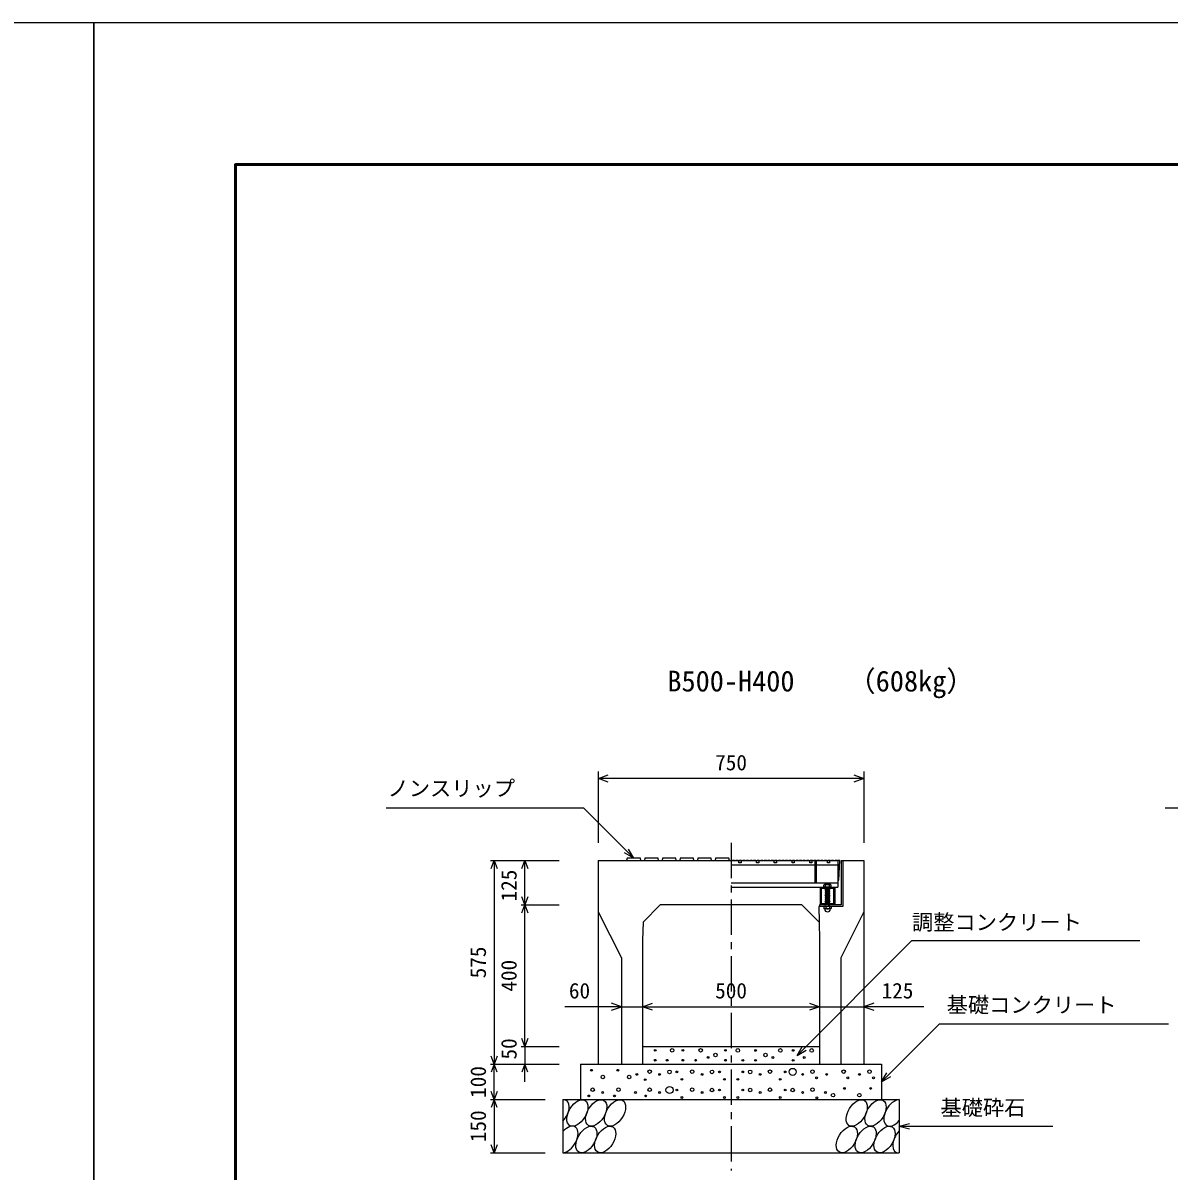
# Model space of a CAD drawing. Units: millimetres, scale not verified. Extents: x -16800 to 16800, y -5940 to 5940.
# Drawn here: x -200 to 3037, y 2698 to 5940 of the extents above; entities that cross this region are included whole.
import ezdxf
from ezdxf.enums import TextEntityAlignment as Align

# ---------------------------------------------------------------- set-up
doc = ezdxf.new("R2010")
doc.units = ezdxf.units.MM
doc.header["$LTSCALE"] = 20
doc.linetypes.add('CHAIN1', pattern=[8, 5, -1, 1, -1])
doc.linetypes.add('DOTTED', pattern=[1.75, 0.25, -1.5])
for name, color, linetype, lineweight in [('0-0_DIM', 7, 'Continuous', 25), ('0-1_Defpoints', 5, 'Continuous', 25), ('0-2_HATCH', 6, 'Continuous', 25), ('0-5_OUTLINE', 3, 'Continuous', 25), ('0-6_TXT', 7, 'Continuous', 25), ('0-7_WAKU', 3, 'Continuous', 25)]:
    doc.layers.add(name, color=color, linetype=linetype, lineweight=lineweight)
doc.styles.add('ＭＳ ゴシック', font='')
doc.styles.get('ＭＳ ゴシック').set_extended_font_data('MS Gothic')

msp = doc.modelspace()

# ---------------------------------------------------------------- linework, layer by layer
at = {"layer": '0-0_DIM'}
for p, q in [((1425, 3826.41), (1425, 3624.66)), ((2175, 3826.41), (2175, 3624.66)), ((2175, 3806.41), (1425, 3806.41)), ((825.9, 3723.38), (1382.79, 3723.38)), ((1525, 3581.16), (1382.79, 3723.38)), ((3025.9, 3723.38), (3582.79, 3723.38)), ((1525, 3581.16), (1510, 3607.14)), ((1120.8, 3574.66), (1314.13, 3574.66)), ((1130.8, 3574.66), (1130.8, 2999.66)), ((1217.46, 3449.66), (1217.46, 3574.66)), ((1525, 3581.16), (1499.02, 3596.16)), ((1207.46, 3449.66), (1314.13, 3449.66)), ((1217.46, 3049.66), (1217.46, 3449.66)), ((1490, 3162.16), (1329.99, 3162.16)), ((1490, 3162.16), (1550, 3162.16)), ((1550, 3162.16), (2050, 3162.16)), ((2050, 3162.16), (2175, 3162.16)), ((2344.31, 3162.16), (2175, 3162.16)), ((2388.65, 3113.32), (2225, 2949.66)), ((2388.65, 3113.32), (3035.53, 3113.32)), ((1207.46, 3049.66), (1314.13, 3049.66)), ((1217.46, 3049.66), (1217.46, 2999.66)), ((1986.32, 3024.66), (2001.32, 3050.64)), ((1986.32, 3024.66), (2012.3, 3039.66)), ((1120.8, 2999.66), (1314.13, 2999.66)), ((1130.8, 2899.66), (1130.8, 2999.66)), ((1217.46, 2949.66), (1217.46, 2999.66)), ((2225, 2949.66), (2240, 2975.64)), ((2225, 2949.66), (2250.98, 2964.66)), ((1120.8, 2899.66), (1275, 2899.66)), ((1130.8, 2899.66), (1130.8, 2749.66)), ((2275, 2824.66), (2303.98, 2832.43)), ((2275, 2824.66), (2708.31, 2824.66)), ((2275, 2824.66), (2303.98, 2816.9)), ((1120.8, 2749.66), (1275, 2749.66))]:
    msp.add_line(p, q, dxfattribs=at)
at = {"layer": '0-0_DIM', "linetype": 'CHAIN1'}
msp.add_line((1800, 3624.66), (1800, 2699.66), dxfattribs=at)
at = {"layer": '0-0_DIM'}
for points in [[(1453.23, 3796.14), (1425.04, 3806.41), (1453.23, 3816.67)], [(2146.85, 3816.67), (2175.04, 3806.41), (2146.85, 3796.14)], [(1122.59, 3552.11), (1130.8, 3574.66), (1139.01, 3552.11)], [(1209.26, 3552.11), (1217.46, 3574.66), (1225.67, 3552.11)], [(1225.67, 3472.22), (1217.46, 3449.66), (1209.26, 3472.22)], [(1209.26, 3427.11), (1217.46, 3449.66), (1225.67, 3427.11)], [(1986.32, 3024.66), (2310.79, 3349.13), (2954.34, 3349.13)], [(1461.81, 3151.9), (1490, 3162.16), (1461.81, 3172.42)], [(1578.19, 3151.9), (1550, 3162.16), (1578.19, 3172.42)], [(2021.81, 3172.42), (2050, 3162.16), (2021.81, 3151.9)], [(2203.19, 3172.42), (2175, 3162.16), (2203.19, 3151.9)], [(1225.67, 3072.22), (1217.46, 3049.66), (1209.26, 3072.22)], [(1139.01, 3022.22), (1130.8, 2999.66), (1122.59, 3022.22)], [(1139.01, 2977.11), (1130.8, 2999.66), (1122.59, 2977.11)], [(1225.67, 2977.11), (1217.46, 2999.66), (1209.26, 2977.11)], [(1139.01, 2922.22), (1130.8, 2899.66), (1122.59, 2922.22)], [(1139.01, 2877.11), (1130.8, 2899.66), (1122.59, 2877.11)], [(1139.01, 2772.22), (1130.8, 2749.66), (1122.59, 2772.22)]]:
    msp.add_lwpolyline(points, dxfattribs=at)
at = {"layer": '0-1_Defpoints'}
for points in [[(-16800, -5940), (0, -5940), (0, 5940), (-16800, 5940)], [(0, -5940), (16800, -5940), (16800, 5940), (0, 5940)]]:
    msp.add_lwpolyline(points, close=True, dxfattribs=at)
at = {"layer": '0-2_HATCH'}
for p, q in [((1545, 3574.66), (1544, 3581.16)), ((1595, 3574.66), (1594, 3581.16)), ((1645, 3574.66), (1644, 3581.16)), ((1695, 3574.66), (1694, 3581.16)), ((1745, 3574.66), (1744, 3581.16)), ((1795, 3574.66), (1794, 3581.16)), ((2036, 3574.66), (2036, 3511.66)), ((2040.5, 3574.66), (2040.5, 3511.66)), ((2101.5, 3574.66), (2101.5, 3499.66)), ((2111, 3574.66), (2111, 3449.66)), ((2115.5, 3574.66), (2115.5, 3445.16)), ((1800, 3562.66), (2036, 3562.66)), ((2040.5, 3562.66), (2101.5, 3562.66)), ((2064, 3507.16), (2062, 3505.66)), ((2062, 3499.66), (2062, 3505.66)), ((2062.33, 3505.94), (2064, 3507.16)), ((2081, 3507.16), (2064, 3507.16)), ((2067, 3499.66), (2067, 3505.66)), ((2078, 3499.66), (2078, 3505.66)), ((2082.67, 3505.94), (2081, 3507.16)), ((2083, 3499.66), (2083, 3505.66)), ((1800, 3499.66), (2101.5, 3499.66)), ((2052.5, 3449.66), (2052.5, 3499.66)), ((2052.5, 3499.66), (2092.5, 3499.66)), ((2055.7, 3452.86), (2055.7, 3496.46)), ((2055.7, 3496.46), (2089.3, 3496.46)), ((2083, 3499.66), (2062, 3499.66)), ((2066, 3499.66), (2079, 3499.66)), ((2066, 3498.66), (2067, 3499.66)), ((2067, 3497.66), (2066, 3498.66)), ((2066, 3496.66), (2067, 3497.66)), ((2067, 3495.66), (2066, 3496.66)), ((2066, 3494.66), (2067, 3495.66)), ((2079, 3495.66), (2066, 3494.66)), ((2067, 3493.66), (2066, 3494.66)), ((2066, 3492.66), (2067, 3493.66)), ((2079, 3493.66), (2066, 3492.66)), ((2067, 3491.66), (2066, 3492.66)), ((2066, 3490.66), (2067, 3491.66)), ((2079, 3491.66), (2066, 3490.66)), ((2067, 3489.66), (2066, 3490.66)), ((2066, 3488.66), (2067, 3489.66)), ((2079, 3489.66), (2066, 3488.66)), ((2067, 3487.66), (2066, 3488.66)), ((2079, 3487.66), (2066, 3486.66)), ((2066, 3486.66), (2067, 3487.66)), ((2079, 3485.66), (2066, 3484.66)), ((2067, 3483.66), (2066, 3484.66)), ((2079, 3483.66), (2066, 3482.66)), ((2066, 3482.66), (2067, 3483.66)), ((2067, 3481.66), (2066, 3482.66)), ((2079, 3481.66), (2066, 3480.66)), ((2066, 3480.66), (2067, 3481.66)), ((2067, 3479.66), (2066, 3480.66)), ((2079, 3479.66), (2066, 3478.66)), ((2066, 3478.66), (2067, 3479.66)), ((2067, 3477.66), (2066, 3478.66)), ((2079, 3477.66), (2066, 3476.66)), ((2066, 3476.66), (2067, 3477.66)), ((2067, 3475.66), (2066, 3476.66)), ((2079, 3475.66), (2066, 3474.66)), ((2066, 3474.66), (2067, 3475.66)), ((2067, 3473.66), (2066, 3474.66)), ((2079, 3473.66), (2066, 3472.66)), ((2066, 3472.66), (2067, 3473.66)), ((2067, 3471.66), (2066, 3472.66)), ((2079, 3471.66), (2066, 3470.66)), ((2066, 3470.66), (2067, 3471.66)), ((2067, 3469.66), (2066, 3470.66)), ((2079, 3469.66), (2066, 3468.66)), ((2066, 3468.66), (2067, 3469.66)), ((2078, 3498.66), (2079, 3499.66)), ((2079, 3497.66), (2078, 3498.66)), ((2078, 3494.66), (2079, 3495.66)), ((2079, 3493.66), (2078, 3494.66)), ((2078, 3492.66), (2079, 3493.66)), ((2079, 3491.66), (2078, 3492.66)), ((2078, 3490.66), (2079, 3491.66)), ((2079, 3489.66), (2078, 3490.66)), ((2078, 3486.66), (2079, 3487.66)), ((2079, 3485.66), (2078, 3486.66)), ((2078, 3484.66), (2079, 3485.66)), ((2079, 3483.66), (2078, 3484.66)), ((2078, 3482.66), (2079, 3483.66)), ((2078, 3482.66), (2079, 3481.66)), ((2078, 3480.66), (2079, 3481.66)), ((2078, 3480.66), (2079, 3479.66)), ((2078, 3478.66), (2079, 3479.66)), ((2078, 3478.66), (2079, 3477.66)), ((2078, 3476.66), (2079, 3477.66)), ((2078, 3476.66), (2079, 3475.66)), ((2078, 3474.66), (2079, 3475.66)), ((2078, 3474.66), (2079, 3473.66)), ((2078, 3472.66), (2079, 3473.66)), ((2078, 3472.66), (2079, 3471.66)), ((2078, 3470.66), (2079, 3471.66)), ((2078, 3470.66), (2079, 3469.66)), ((2078, 3468.66), (2079, 3469.66)), ((2089.3, 3496.46), (2089.3, 3452.86)), ((2092.5, 3499.66), (2092.5, 3449.66)), ((2049.88, 3449.66), (2049.88, 3445.16)), ((2111, 3449.66), (2049.88, 3449.66)), ((2092.5, 3449.66), (2052.5, 3449.66)), ((2089.3, 3452.86), (2055.7, 3452.86)), ((2063.16, 3445.16), (2062.29, 3444.51)), ((2062.29, 3444.51), (2062.3, 3439.33)), ((2063.99, 3438.36), (2062.3, 3439.33)), ((2081.84, 3445.16), (2063.16, 3445.16)), ((2063.99, 3438.04), (2063.99, 3438.36)), ((2081.01, 3438.36), (2063.99, 3438.36)), ((2081.01, 3438.04), (2063.99, 3438.04)), ((2067, 3467.66), (2066, 3468.66)), ((2079, 3467.66), (2066, 3466.66)), ((2066, 3466.66), (2067, 3467.66)), ((2067, 3465.66), (2066, 3466.66)), ((2079, 3465.66), (2066, 3464.66)), ((2066, 3464.66), (2067, 3465.66)), ((2067, 3463.66), (2066, 3464.66)), ((2079, 3463.66), (2066, 3462.66)), ((2066, 3462.66), (2067, 3463.66)), ((2067, 3461.66), (2066, 3462.66)), ((2079, 3461.66), (2066, 3460.66)), ((2066, 3460.66), (2067, 3461.66)), ((2067, 3459.67), (2066, 3460.66)), ((2066, 3458.67), (2067, 3459.67)), ((2079, 3459.66), (2066, 3458.66)), ((2067, 3457.67), (2066, 3458.67)), ((2079, 3457.66), (2066, 3456.66)), ((2066, 3456.66), (2067, 3457.66)), ((2067, 3455.66), (2066, 3456.66)), ((2079, 3455.66), (2066, 3454.66)), ((2066, 3454.66), (2067, 3455.66)), ((2067, 3453.66), (2066, 3454.66)), ((2079.01, 3453.66), (2066.01, 3452.66)), ((2066.01, 3452.66), (2067.01, 3453.66)), ((2067.01, 3451.66), (2066.01, 3452.66)), ((2066.01, 3450.66), (2067.01, 3451.66)), ((2067.01, 3449.66), (2066.01, 3450.66)), ((2066.01, 3448.66), (2067.01, 3449.66)), ((2067.01, 3447.66), (2066.01, 3448.66)), ((2066.01, 3446.65), (2067.01, 3447.65)), ((2067.01, 3445.65), (2066.01, 3446.65)), ((2066.53, 3445.16), (2067.01, 3445.65)), ((2067.4, 3444.51), (2067.4, 3439.33)), ((2077.6, 3444.51), (2077.6, 3439.33)), ((2078, 3468.66), (2079, 3467.66)), ((2078, 3466.66), (2079, 3467.66)), ((2078, 3466.66), (2079, 3465.66)), ((2078, 3464.66), (2079, 3465.66)), ((2078, 3464.66), (2079, 3463.66)), ((2078, 3462.66), (2079, 3463.66)), ((2078, 3462.66), (2079, 3461.66)), ((2078, 3460.66), (2079, 3461.66)), ((2078, 3460.66), (2079, 3459.66)), ((2078, 3458.66), (2079, 3459.66)), ((2078, 3458.66), (2079, 3457.66)), ((2078, 3456.66), (2079, 3457.66)), ((2078, 3456.66), (2079, 3455.66)), ((2078, 3454.66), (2079, 3455.66)), ((2078, 3454.66), (2079.01, 3453.66)), ((2078.01, 3452.66), (2079.01, 3453.66)), ((2078.01, 3452.66), (2079.01, 3451.66)), ((2078.01, 3450.66), (2079.01, 3451.66)), ((2078.01, 3450.66), (2079.01, 3449.65)), ((2078.01, 3448.65), (2079.01, 3449.65)), ((2078.01, 3448.65), (2079.01, 3447.65)), ((2078.01, 3446.65), (2079.01, 3447.65)), ((2078.01, 3446.65), (2079.02, 3445.65)), ((2078.53, 3445.16), (2079.02, 3445.65)), ((2081.01, 3438.36), (2082.71, 3439.33)), ((2081.01, 3438.04), (2081.01, 3438.36)), ((2081.84, 3445.16), (2082.71, 3444.51)), ((2082.71, 3444.51), (2082.71, 3439.33))]:
    msp.add_line(p, q, dxfattribs=at)
at = {"layer": '0-2_HATCH', "linetype": 'DOTTED'}
for p, q in [((2079, 3499.66), (2066, 3498.66)), ((2079, 3497.66), (2066, 3496.66)), ((2079.01, 3451.66), (2066.01, 3450.66)), ((2079.01, 3449.66), (2066.01, 3448.66)), ((2079.01, 3447.65), (2066.01, 3446.65)), ((2066.53, 3445.16), (2078.53, 3445.16)), ((2079.02, 3445.65), (2072.67, 3445.16))]:
    msp.add_line(p, q, dxfattribs=at)
at = {"layer": '0-2_HATCH'}
for points in [[(1544, 3581.16), (1506, 3581.16), (1505, 3574.66)], [(1594, 3581.16), (1556, 3581.16), (1555, 3574.66)], [(1644, 3581.16), (1606, 3581.16), (1605, 3574.66)], [(1694, 3581.16), (1656, 3581.16), (1655, 3574.66)], [(1744, 3581.16), (1706, 3581.16), (1705, 3574.66)], [(1794, 3581.16), (1756, 3581.16), (1755, 3574.66)], [(1800, 3574.66), (2036, 3574.66), (2040.5, 3574.66), (2101.5, 3574.66)], [(1809.5, 3574.66), (1809.5, 3575.36), (1803.5, 3575.36), (1803.5, 3574.66)], [(1819.5, 3574.66), (1819.5, 3575.36), (1813.5, 3575.36), (1813.5, 3574.66)], [(1829.5, 3574.66), (1829.5, 3575.36), (1823.5, 3575.36), (1823.5, 3574.66)], [(1839.5, 3574.66), (1839.5, 3575.36), (1833.5, 3575.36), (1833.5, 3574.66)], [(1849.5, 3574.66), (1849.5, 3575.36), (1843.5, 3575.36), (1843.5, 3574.66)], [(1859.5, 3574.66), (1859.5, 3575.36), (1853.5, 3575.36), (1853.5, 3574.66)], [(1869.5, 3574.66), (1869.5, 3575.36), (1863.5, 3575.36), (1863.5, 3574.66)], [(1879.5, 3574.66), (1879.5, 3575.36), (1873.5, 3575.36), (1873.5, 3574.66)], [(1889.5, 3574.66), (1889.5, 3575.36), (1883.5, 3575.36), (1883.5, 3574.66)], [(1899.5, 3574.66), (1899.5, 3575.36), (1893.5, 3575.36), (1893.5, 3574.66)], [(1909.5, 3574.66), (1909.5, 3575.36), (1903.5, 3575.36), (1903.5, 3574.66)], [(1919.5, 3574.66), (1919.5, 3575.36), (1913.5, 3575.36), (1913.5, 3574.66)], [(1929.5, 3574.66), (1929.5, 3575.36), (1923.5, 3575.36), (1923.5, 3574.66)], [(1939.5, 3574.66), (1939.5, 3575.36), (1933.5, 3575.36), (1933.5, 3574.66)], [(1949.5, 3574.66), (1949.5, 3575.36), (1943.5, 3575.36), (1943.5, 3574.66)], [(1959.5, 3574.66), (1959.5, 3575.36), (1953.5, 3575.36), (1953.5, 3574.66)], [(1969.5, 3574.66), (1969.5, 3575.36), (1963.5, 3575.36), (1963.5, 3574.66)], [(1979.5, 3574.66), (1979.5, 3575.36), (1973.5, 3575.36), (1973.5, 3574.66)], [(1989.5, 3574.66), (1989.5, 3575.36), (1983.5, 3575.36), (1983.5, 3574.66)], [(1999.5, 3574.66), (1999.5, 3575.36), (1993.5, 3575.36), (1993.5, 3574.66)], [(2009.5, 3574.66), (2009.5, 3575.36), (2003.5, 3575.36), (2003.5, 3574.66)], [(2019.5, 3574.66), (2019.5, 3575.36), (2013.5, 3575.36), (2013.5, 3574.66)], [(2029.5, 3574.66), (2029.5, 3575.36), (2023.5, 3575.36), (2023.5, 3574.66)], [(2039.5, 3574.66), (2039.5, 3575.36), (2033.5, 3575.36), (2033.5, 3574.66)], [(2049.5, 3574.66), (2049.5, 3575.36), (2043.5, 3575.36), (2043.5, 3574.66)], [(2059.5, 3574.66), (2059.5, 3575.36), (2053.5, 3575.36), (2053.5, 3574.66)], [(2069.5, 3574.66), (2069.5, 3575.36), (2063.5, 3575.36), (2063.5, 3574.66)], [(2079.5, 3574.66), (2079.5, 3575.36), (2073.5, 3575.36), (2073.5, 3574.66)], [(2089.5, 3574.66), (2089.5, 3575.36), (2083.5, 3575.36), (2083.5, 3574.66)], [(2099.5, 3574.66), (2099.5, 3575.36), (2093.5, 3575.36), (2093.5, 3574.66)], [(1800, 3511.66), (2036, 3511.66), (2040.5, 3511.66), (2101.5, 3511.66)], [(2066, 3484.66), (2067, 3485.66), (2066, 3486.66)], [(2079, 3495.66), (2078, 3496.66), (2079, 3497.66)], [(2079, 3487.66), (2078, 3488.66), (2079, 3489.66)], [(2115.5, 3445.16), (2047.61, 3445.16), (2048.72, 3400.94)]]:
    msp.add_lwpolyline(points, dxfattribs=at)
for points in [[(1822, 3574.66), (1828, 3574.66), (1828, 3568.66), (1822, 3568.66)], [(1872, 3574.66), (1878, 3574.66), (1878, 3568.66), (1872, 3568.66)], [(1922, 3574.66), (1928, 3574.66), (1928, 3568.66), (1922, 3568.66)], [(1972, 3574.66), (1978, 3574.66), (1978, 3568.66), (1972, 3568.66)], [(2022, 3574.66), (2028, 3574.66), (2028, 3568.66), (2022, 3568.66)], [(2036, 3574.66), (2036, 3511.66), (2040.5, 3511.66), (2040.5, 3574.66)], [(2072, 3574.66), (2078, 3574.66), (2078, 3568.66), (2072, 3568.66)], [(2107.5, 3574.66), (2101.5, 3574.66), (2101.5, 3519.66), (2104.5, 3519.66)]]:
    msp.add_lwpolyline(points, close=True, dxfattribs=at)
for centre, radius in [((1585.79, 3038.97), 2.5), ((1633.52, 3038.97), 5), ((1663.97, 3038.97), 2.5), ((1713.88, 3038.97), 5), ((1734.9, 3018.84), 2.5), ((1755.93, 3025.84), 5), ((1783.97, 3038.97), 2.5), ((1819.14, 3038.69), 5), ((1869.04, 3038.69), 2.5), ((1897.08, 3025.56), 5), ((1918.11, 3018.56), 2.5), ((1939.14, 3038.69), 5), ((1975.36, 3038.69), 2.5), ((2006.54, 3018.56), 2.5), ((2027.57, 3038.69), 5), ((1405.74, 2982.68), 2.5), ((1480.08, 2982.68), 2.5), ((1569.97, 2978.9), 5), ((1585.79, 3010.96), 2.5), ((1619.5, 3010.96), 2.5), ((1626.04, 2978.03), 5), ((1663.97, 3010.96), 2.5), ((1689.97, 2978.9), 5), ((1699.86, 3010.96), 2.5), ((1746.04, 2978.03), 5), ((1783.97, 3010.96), 2.5), ((1833.16, 3010.68), 2.5), ((1853.96, 2978.03), 5), ((1869.04, 3010.68), 2.5), ((1910.03, 2978.9), 5), ((1973.96, 2978.03), 10), ((1975.36, 3010.68), 2.5), ((2030.03, 2978.9), 5), ((2118.12, 2978.9), 5), ((2190.77, 2978.9), 5), ((1437.78, 2963.4), 5), ((1512.12, 2963.4), 5), ((1533.69, 2971.03), 2.5), ((1557.55, 2956.11), 2.5), ((1598.01, 2971.03), 2.5), ((1647.07, 2978.03), 2.5), ((1661.09, 2957.02), 2.5), ((1718.01, 2971.03), 2.5), ((1767.07, 2978.03), 2.5), ((1781.09, 2957.02), 2.5), ((1818.91, 2957.02), 2.5), ((1832.93, 2978.03), 2.5), ((1881.99, 2971.03), 2.5), ((1938.91, 2957.02), 2.5), ((1952.93, 2978.03), 2.5), ((2001.99, 2971.03), 2.5), ((2041.37, 2961.34), 2.5), ((2069.94, 2971.03), 2.5), ((2129.46, 2961.34), 2.5), ((2162.73, 2971.03), 2.5), ((2202.11, 2961.34), 2.5), ((1409.23, 2927.72), 5), ((1437.27, 2919.84), 2.5), ((1481.88, 2927.72), 5), ((1530.06, 2919.84), 2.5), ((1569.97, 2927.72), 5), ((1598.01, 2919.84), 2.5), ((1626.04, 2926.84), 10), ((1647.07, 2926.84), 2.5), ((1689.97, 2927.72), 5), ((1718.01, 2919.84), 2.5), ((1746.04, 2926.84), 5), ((1767.07, 2926.84), 2.5), ((1832.93, 2926.84), 2.5), ((1853.96, 2926.84), 5), ((1881.99, 2919.84), 2.5), ((1910.03, 2927.72), 5), ((1952.93, 2926.84), 2.5), ((1973.96, 2926.84), 5), ((2001.99, 2919.84), 2.5), ((2030.03, 2927.72), 5), ((2066.31, 2919.84), 2.5), ((2119.92, 2931.49), 2.5), ((2194.26, 2931.49), 2.5), ((1397.89, 2910.15), 2.5), ((1470.54, 2910.15), 2.5), ((1558.63, 2910.15), 2.5), ((1661.09, 2905.83), 2.5), ((1781.09, 2905.83), 2.5), ((1818.91, 2905.83), 2.5), ((1938.91, 2905.83), 2.5), ((2042.45, 2904.92), 2.5), ((2087.88, 2912.21), 5), ((2162.22, 2912.21), 5)]:
    msp.add_circle(centre, radius, dxfattribs=at)
for centre, radius, start, end in [((2064.5, 3503.04), 3.62, 46.39563, 133.60437), ((2072.5, 3491.04), 15.62, 69.39075, 110.60925), ((2080.5, 3503.04), 3.62, 46.39563, 133.60437), ((2064.85, 3439.82), 5.35, 61.49832, 118.50684), ((2064.85, 3444.03), 5.35, 241.49843, 298.50089), ((2072.5, 3438.04), 8.19, 180, 359.99995), ((2072.5, 3424.75), 20.42, 75.52621, 104.47362), ((2072.5, 3459.1), 20.42, 255.52638, 284.47374), ((2080.15, 3439.82), 5.35, 61.49231, 118.50169), ((2080.15, 3444.03), 5.35, 241.49989, 298.5)]:
    msp.add_arc(centre, radius, start, end, dxfattribs=at)
for centre, start_param, end_param in [((1312.64, 2862.14), 4.385593, 6.6745444), ((2261.14, 2862.14), 0.3357715, 4.4411806), ((1337.96, 2787.15), 3.5111464, 7.548991), ((2286.46, 2787.15), 1.2110787, 3.5658734)]:
    msp.add_ellipse(centre, major_axis=(21.81, 35.31), ratio=0.5792, start_param=start_param, end_param=end_param, dxfattribs=at)
for centre in [(1365.84, 2862.14), (1419.05, 2862.14), (1472.26, 2862.14), (2154.72, 2862.14), (2207.93, 2862.14), (1391.16, 2787.15), (1444.37, 2787.15), (2126.84, 2787.15), (2180.04, 2787.15), (2233.25, 2787.15)]:
    msp.add_ellipse(centre, major_axis=(21.81, 35.31), ratio=0.5792, dxfattribs=at)
at = {"layer": '0-5_OUTLINE'}
for p, q in [((1425, 3574.66), (1800, 3574.66)), ((1425, 3574.66), (1425, 2999.66)), ((2111, 3574.66), (2175, 3574.66)), ((2175, 3574.66), (2175, 2999.66)), ((2000, 3449.66), (2048.72, 3400.94)), ((1425, 3429.66), (1490, 3299.66)), ((2175, 3429.66), (2110, 3299.66)), ((1551.28, 3400.94), (1550, 3349.66)), ((2048.72, 3400.94), (2050, 3349.66)), ((1550, 3349.66), (1550, 2999.66)), ((2050, 3349.66), (2050, 2999.66)), ((1490, 3299.66), (1490, 2999.66)), ((2110, 3299.66), (2110, 2999.66)), ((1550, 3049.66), (2050, 3049.66)), ((1375, 2999.66), (1375, 2899.66)), ((1375, 2999.66), (2225, 2999.66)), ((1425, 2999.66), (1550, 2999.66)), ((2050, 2999.66), (2175, 2999.66)), ((2225, 2999.66), (2225, 2899.66)), ((1325, 2899.66), (1325, 2749.66)), ((1325, 2899.66), (2275, 2899.66)), ((2275, 2899.66), (2275, 2749.66)), ((1325, 2749.66), (2275, 2749.66))]:
    msp.add_line(p, q, dxfattribs=at)
msp.add_lwpolyline([(2000, 3449.66), (1600, 3449.66), (1551.28, 3400.94)], dxfattribs=at)
at = {"layer": '0-7_WAKU', "lineweight": 50}
msp.add_lwpolyline([(400, -5540), (16400, -5540), (16400, 5540), (400, 5540)], close=True, dxfattribs=at)

# ---------------------------------------------------------------- texts
at = {"layer": '0-0_DIM', "style": 'ＭＳ ゴシック'}
for s, p in [('750', (1755, 3816.41)), ('ノンスリップ', (829.75, 3743.55)), ('調整コンクリート', (2310.79, 3365.55)), ('60', (1341.97, 3172.16)), ('500', (1755, 3172.16)), ('125', (2225.01, 3172.16)), ('基礎コンクリート', (2408.65, 3132.05)), ('基礎砕石', (2391.32, 2841.83))]:
    msp.add_text(s, height=43.99, dxfattribs=at).set_placement(p, align=Align.BOTTOM_LEFT)
for s, p in [('125', (1207.46, 3459.41)), ('575', (1120.8, 3242.16)), ('400', (1207.46, 3204.66)), ('50', (1207.46, 3012.99)), ('100', (1120.8, 2904.66)), ('150', (1120.8, 2779.66))]:
    msp.add_text(s, height=43.99, rotation=90, dxfattribs=at).set_placement(p, align=Align.BOTTOM_LEFT)
at = {"layer": '0-6_TXT', "style": 'ＭＳ ゴシック'}
for s, p in [('（608kg）', (2128.37, 4034.66)), ('B500-H400', (1620, 4034.66))]:
    msp.add_text(s, height=58.65, dxfattribs=at).set_placement(p, align=Align.BOTTOM_LEFT)

doc.saveas('drawing.dxf')
